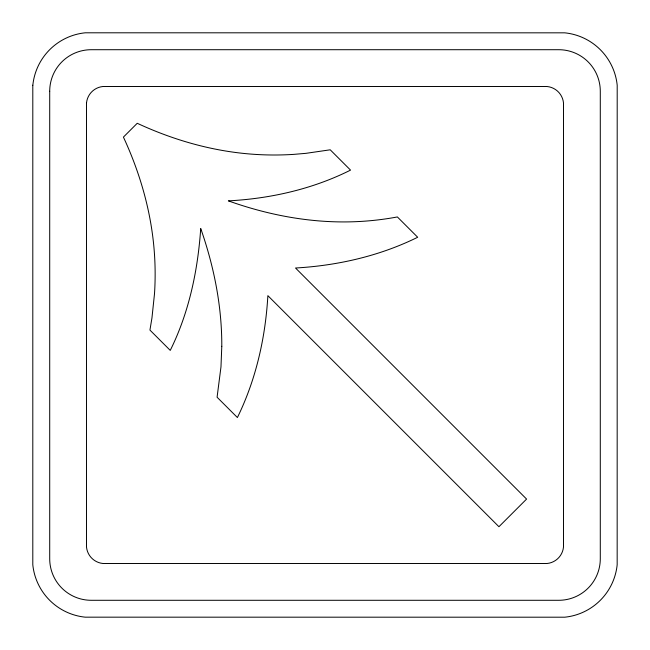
<?xml version="1.0" encoding="UTF-8"?>
<svg xmlns="http://www.w3.org/2000/svg" width="650" height="650" viewBox="0 0 650 650"><rect width="100%" height="100%" fill="white"/><g stroke="black" fill="none" stroke-linecap="round" stroke-linejoin="round"><path stroke-width="0.97" d="M49.709 91.244L49.709 558.756A41.535 41.535 0 0 0 91.561 600.291L558.439 600.291A41.535 41.535 0 0 0 600.291 558.756L600.291 91.244A41.535 41.535 0 0 0 558.269 49.709L91.244 49.709A41.535 41.535 0 0 0 49.709 91.244M221.788 346.32L220.976 366.884L217.084 397.223L237.396 417.536C256.002 379.624 265.46 337.691 267.865 295.661L498.932 526.719L526.581 499.078L295.523 268.011C337.675 265.598 379.706 255.994 417.682 237.258L397.369 216.946A290.883 290.883 0 0 1 356.338 221.65C312.821 223.559 269.271 215.483 228.369 200.866C270.546 198.64 312.658 189.101 350.537 170.113L330.216 149.801L305.971 153.335L293.865 154.367A299.252 299.252 0 0 1 245.513 153.611C207.992 149.963 171.381 139.132 137.239 123.281L123.419 137.101C139.271 171.234 150.101 207.854 153.749 245.375A299.268 299.268 0 0 1 154.505 293.727L151.954 317.956L149.939 330.078L170.251 350.391C189.044 312.544 197.844 270.465 200.72 228.516C213.956 266.313 221.967 306.183 221.788 346.32M32.801 85.239L32.801 564.761A58.646 58.646 0 0 0 85.248 617.167L564.761 617.199A58.646 58.646 0 0 0 617.167 564.753L617.199 85.239A58.646 58.646 0 0 0 564.753 32.833L85.239 32.801A58.646 58.646 0 0 0 32.833 85.248M86.507 102.887L86.507 547.113A18.314 18.314 0 0 0 102.887 563.485L547.113 563.493A18.314 18.314 0 0 0 563.485 547.113L563.493 102.887A18.314 18.314 0 0 0 547.113 86.515L102.887 86.507A18.314 18.314 0 0 0 86.515 102.895"/></g></svg>
